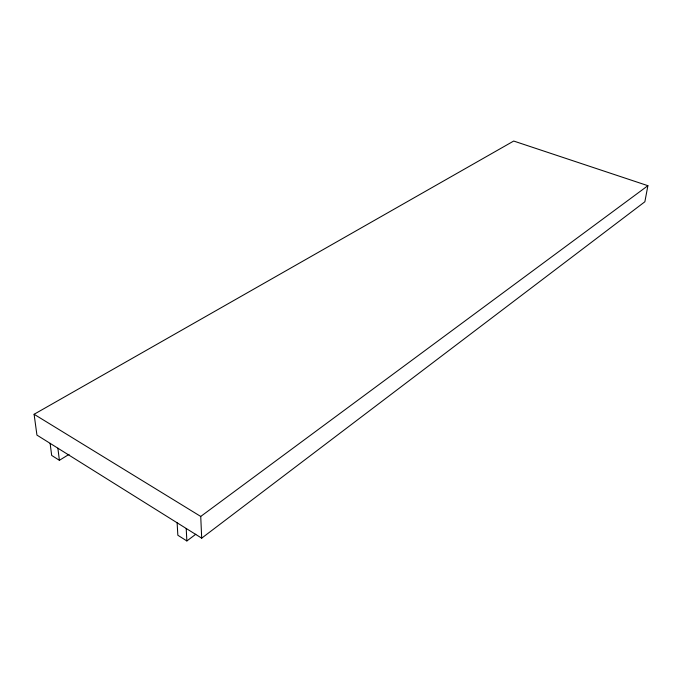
<?xml version="1.0" encoding="UTF-8"?>
<svg xmlns="http://www.w3.org/2000/svg" width="682" height="682" viewBox="0 0 682 682"><rect width="100%" height="100%" fill="white"/><g stroke="black" fill="none" stroke-linecap="round" stroke-linejoin="round"><path stroke-width="1.02" d="M647.9 185.692L644.865 201.77L201.693 538.158L36.939 435.099L34.1 414.272L513.699 141.046L647.9 185.692L200.738 516.444L201.693 538.158M177.124 522.787L177.849 535.251L186.868 540.954L195.819 534.228M50.11 443.334L51.679 455.423L59.394 460.307L69.061 454.357M34.1 414.272L200.738 516.444M57.876 448.193L59.394 460.307M186.203 528.465L186.868 540.954"/></g></svg>
